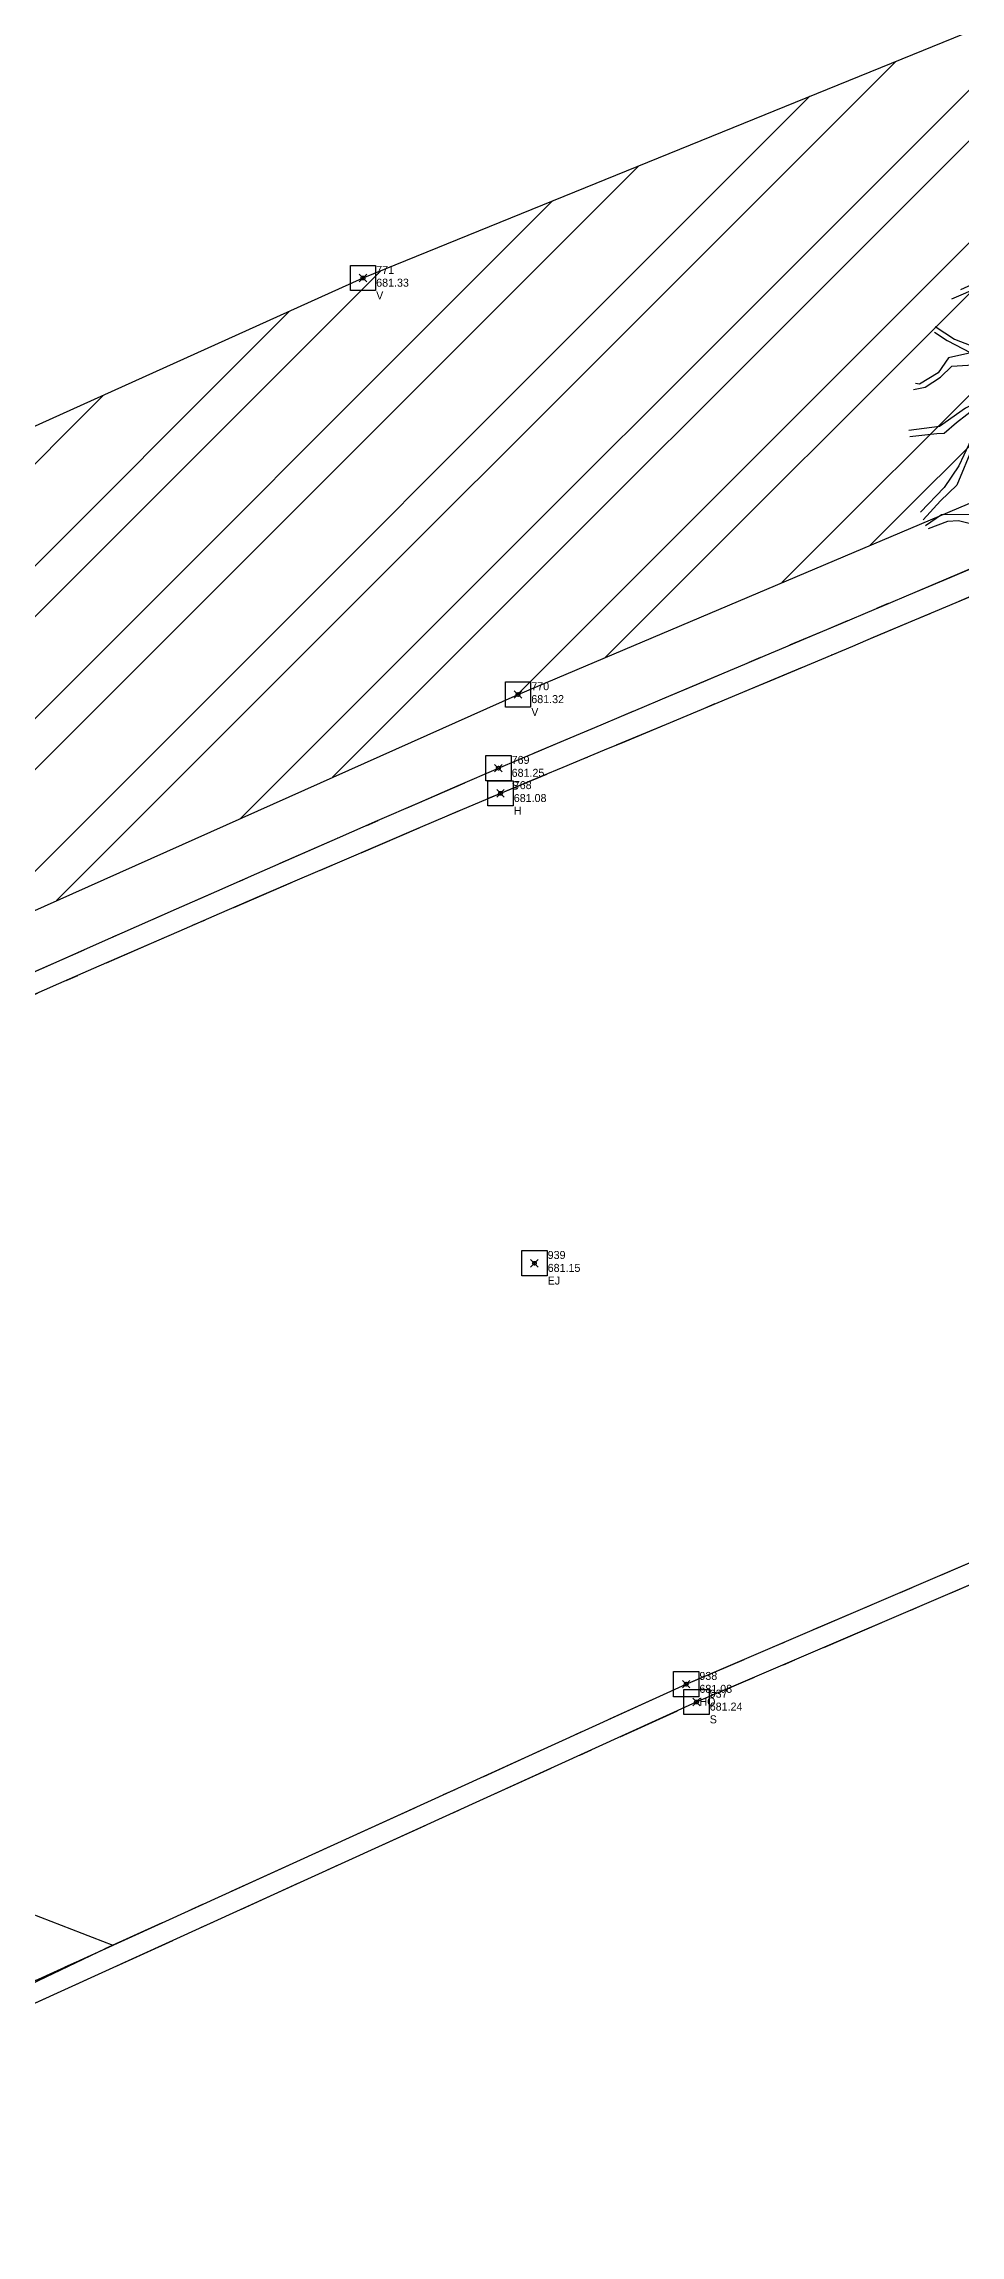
# Model space of a CAD drawing. Extents: x 350769 to 354978, y 6304672 to 6307963.
# Drawn here: x 352764.64 to 352771.91, y 6305514.13 to 6305531.52 of the extents above; entities that cross this region are included whole.
import ezdxf

# ---------------------------------------------------------------- set-up
doc = ezdxf.new("R2010")
doc.units = 0
doc.header["$PDMODE"] = 35
doc.header["$PDSIZE"] = 0.03
doc.linetypes.add('CONTINUOS', pattern=[0])
doc.linetypes.add('JPG_DASHDOT', pattern=[1, 0.5, -0.25, 0, -0.25])
doc.layers.get('0').update_dxf_attribs({"linetype": 'CONTINUOUS'})
doc.layers.add('0_ASD_TOPOGRAFIA_ELEMENTOS', color=7, linetype='CONTINUOS', lineweight=5, true_color=0xbdbdbd)
for name, color, linetype in [('1-PAVIMENTO', 161, 'CONTINUOUS'), ('1-SOLERA', 212, 'CONTINUOUS'), ('1-VEREDA', 251, 'CONTINUOUS'), ('2-ACHURADO VEREDA', 252, 'CONTINUOUS'), ('C-TINN', 5, 'CONTINUOUS'), ('C-TOPO-MINR', 8, 'CONTINUOUS'), ('TOP-URB-SOLERAS', 2, 'JPG_DASHDOT'), ('V-NODE - 2013', 4, 'CONTINUOUS'), ('V-NODE-TEXT 2013', 2, 'CONTINUOUS'), ('Z-ARB', 253, 'CONTINUOUS')]:
    doc.layers.add(name, color=color, linetype=linetype)

# ---------------------------------------------------------------- blocks, each defined once
blk = doc.blocks.new('ARB')
at = {"layer": 'Z-ARB', "linetype": 'Continuous'}
for p, q in [((-0.702, 1.798), (-0.583, 1.746)), ((-0.515, 1.763), (-0.643, 1.81)), ((-0.583, 1.746), (-0.509, 1.626)), ((-0.451, 1.63), (-0.515, 1.763)), ((-0.239, 1.899), (-0.12, 1.8)), ((-0.104, 1.843), (-0.176, 1.887)), ((-0.12, 1.8), (-0.061, 1.684)), ((-0.028, 1.73), (-0.104, 1.843)), ((0.258, 1.706), (0.603, 1.763)), ((0.476, 1.792), (0.263, 1.735)), ((-0.509, 1.626), (-0.456, 1.48)), ((-0.383, 1.436), (-0.451, 1.63)), ((-0.052, 1.607), (-0.104, 1.421)), ((-0.061, 1.684), (-0.052, 1.607)), ((-0.015, 1.675), (-0.028, 1.73)), ((0.059, 1.721), (-0.015, 1.675)), ((0.008, 1.414), (0.083, 1.679)), ((0.263, 1.735), (0.059, 1.721)), ((0.083, 1.679), (0.258, 1.706)), ((0.925, 1.599), (0.953, 1.37)), ((-0.859, 1.399), (-0.994, 1.364)), ((-0.77, 1.397), (-0.859, 1.399)), ((-0.594, 1.348), (-0.77, 1.397)), ((-0.456, 1.48), (-0.427, 1.377)), ((-0.315, 1.371), (-0.383, 1.436)), ((-0.104, 1.421), (-0.198, 1.348)), ((0.074, 1.251), (0.008, 1.414)), ((1.013, 1.388), (0.981, 1.56)), ((-1.286, 1.232), (-1.718, 1.038)), ((-1.218, 1.294), (-1.435, 1.215)), ((-0.807, 1.329), (-1.286, 1.232)), ((-0.994, 1.364), (-1.218, 1.294)), ((-0.613, 1.246), (-0.807, 1.329)), ((-0.408, 1.222), (-0.613, 1.246)), ((-0.46, 1.33), (-0.594, 1.348)), ((-0.365, 1.32), (-0.46, 1.33)), ((-0.427, 1.377), (-0.365, 1.32)), ((-0.133, 1.268), (-0.408, 1.222)), ((-0.198, 1.348), (-0.315, 1.371)), ((-0.048, 1.161), (-0.133, 1.268)), ((0.14, 1.216), (0.074, 1.251)), ((0.953, 1.37), (0.813, 1.148)), ((0.938, 1.207), (0.999, 1.316)), ((0.999, 1.316), (1.013, 1.388)), ((-1.435, 1.215), (-1.648, 1.112)), ((-0.02, 0.968), (-0.048, 1.161)), ((0.182, 1.012), (0.14, 1.216)), ((0.813, 1.148), (0.693, 1.027)), ((0.782, 0.943), (0.864, 1.078)), ((0.864, 1.078), (0.938, 1.207)), ((1.337, 1.055), (1.26, 0.95)), ((1.457, 1.093), (1.337, 1.055)), ((-0.03, 0.834), (-0.02, 0.968)), ((-0.024, 0.697), (0.158, 0.888)), ((0.158, 0.888), (0.182, 1.012)), ((0.693, 1.027), (0.575, 0.786)), ((0.743, 0.777), (0.782, 0.943)), ((1.26, 0.95), (1.125, 0.832)), ((1.231, 0.842), (1.374, 0.996)), ((1.374, 0.996), (1.478, 1.036)), ((1.554, 0.924), (1.484, 0.726)), ((-1.85, 0.774), (-1.749, 0.71)), ((-1.845, 0.817), (-1.69, 0.721)), ((-1.749, 0.71), (-1.558, 0.613)), ((-1.69, 0.721), (-1.313, 0.581)), ((-0.259, 0.523), (-0.167, 0.709)), ((-0.167, 0.709), (-0.03, 0.834)), ((-0.135, 0.537), (-0.024, 0.697)), ((0.575, 0.786), (0.486, 0.577)), ((0.614, 0.568), (0.752, 0.7)), ((0.973, 0.756), (0.743, 0.777)), ((0.752, 0.7), (0.909, 0.677)), ((0.909, 0.677), (1.054, 0.717)), ((1.125, 0.832), (0.973, 0.756)), ((1.054, 0.717), (1.231, 0.842)), ((1.484, 0.726), (1.419, 0.557)), ((1.509, 0.646), (1.582, 0.858)), ((-1.735, 0.571), (-1.815, 0.451)), ((-1.558, 0.613), (-1.735, 0.571)), ((-1.707, 0.506), (-1.453, 0.525)), ((-1.453, 0.525), (-1.23, 0.467)), ((-1.313, 0.581), (-1.01, 0.561)), ((-1.01, 0.561), (-0.772, 0.583)), ((-0.772, 0.583), (-0.611, 0.538)), ((-0.611, 0.538), (-0.502, 0.434)), ((-0.283, 0.392), (-0.259, 0.523)), ((-0.154, 0.307), (-0.135, 0.537)), ((0.486, 0.577), (0.329, 0.343)), ((0.565, 0.396), (0.614, 0.568)), ((1.419, 0.557), (1.39, 0.487)), ((1.445, 0.439), (1.509, 0.646)), ((-1.962, 0.358), (-1.993, 0.364)), ((-1.815, 0.451), (-1.962, 0.358)), ((-1.918, 0.335), (-1.797, 0.417)), ((-1.797, 0.417), (-1.707, 0.506)), ((-1.287, 0.38), (-1.423, 0.263)), ((-1.01, 0.478), (-1.287, 0.38)), ((-1.024, 0.405), (-1.244, 0.312)), ((-1.23, 0.467), (-1.01, 0.478)), ((-0.747, 0.458), (-1.024, 0.405)), ((-0.553, 0.248), (-0.747, 0.458)), ((-0.502, 0.434), (-0.412, 0.356)), ((-0.412, 0.356), (-0.283, 0.392)), ((0.714, 0.375), (0.565, 0.396)), ((0.961, 0.313), (0.714, 0.375)), ((1.148, 0.406), (0.961, 0.313)), ((1.104, 0.301), (1.261, 0.361)), ((1.281, 0.425), (1.148, 0.406)), ((1.261, 0.361), (1.445, 0.439)), ((1.39, 0.487), (1.281, 0.425)), ((-2.01, 0.315), (-1.918, 0.335)), ((-1.593, 0.175), (-1.799, 0.026)), ((-1.663, 0.06), (-1.502, 0.188)), ((-1.423, 0.263), (-1.593, 0.175)), ((-1.502, 0.188), (-1.446, 0.184)), ((-1.446, 0.184), (-1.486, 0.056)), ((-1.244, 0.312), (-1.406, 0.139)), ((-0.534, 0.093), (-0.553, 0.248)), ((-0.154, 0.307), (-0.154, 0.307)), ((-0.001, 0.263), (-0.154, 0.307)), ((0.06, 0.161), (-0.001, 0.263)), ((0.271, 0.249), (0.06, 0.161)), ((0.329, 0.343), (0.271, 0.249)), ((0.374, 0.116), (0.473, 0.293)), ((0.473, 0.293), (0.637, 0.307)), ((0.637, 0.307), (0.87, 0.217)), ((0.87, 0.217), (1.092, 0.069)), ((1.007, 0.214), (1.104, 0.301)), ((1.112, 0.134), (1.007, 0.214)), ((-1.799, 0.026), (-2.04, -0.011)), ((-1.76, -0.027), (-1.663, 0.06)), ((-1.486, 0.056), (-1.64, -0.284)), ((-1.406, 0.139), (-1.529, -0.124)), ((-0.49, 0.032), (-0.534, 0.093)), ((-0.431, -0.039), (-0.49, 0.032)), ((0.413, -0.019), (0.374, 0.116)), ((1.092, 0.069), (1.217, -0.165)), ((1.196, 0.02), (1.112, 0.134)), ((1.242, -0.034), (1.196, 0.02)), ((1.335, 0.031), (1.242, -0.034)), ((1.447, 0.07), (1.335, 0.031)), ((1.394, -0.041), (1.559, 0.018)), ((1.578, 0.075), (1.447, 0.07)), ((1.559, 0.018), (1.705, 0.021)), ((1.714, 0.072), (1.578, 0.075)), ((1.705, 0.021), (1.806, 0.001)), ((1.814, 0.045), (1.714, 0.072)), ((-2.033, -0.058), (-1.818, -0.031)), ((-1.818, -0.031), (-1.76, -0.027)), ((-1.529, -0.124), (-1.653, -0.439)), ((-0.304, -0.094), (-0.431, -0.039)), ((-0.346, -0.191), (-0.304, -0.094)), ((0.055, -0.162), (-0.117, -0.175)), ((0.089, -0.365), (0.055, -0.162)), ((0.396, -0.235), (0.413, -0.019)), ((1.217, -0.165), (1.28, -0.215)), ((1.28, -0.132), (1.394, -0.041)), ((1.364, -0.201), (1.28, -0.132)), ((-1.64, -0.284), (-1.754, -0.458)), ((-0.93, -0.54), (-0.694, -0.321)), ((-0.694, -0.321), (-0.346, -0.191)), ((-0.117, -0.175), (-0.297, -0.442)), ((0.404, -0.447), (0.396, -0.235)), ((1.28, -0.215), (1.65, -0.391)), ((1.554, -0.305), (1.364, -0.201)), ((1.664, -0.363), (1.554, -0.305)), ((-1.754, -0.458), (-1.937, -0.656)), ((-1.653, -0.439), (-1.782, -0.565)), ((-0.613, -0.404), (-0.768, -0.54)), ((-0.445, -0.368), (-0.613, -0.404)), ((-0.5, -0.531), (-0.474, -0.438)), ((-0.474, -0.438), (-0.445, -0.368)), ((-0.297, -0.442), (-0.391, -0.68)), ((0.422, -0.692), (0.089, -0.365)), ((0.49, -0.547), (0.404, -0.447)), ((1.761, -0.511), (1.485, -0.578)), ((1.65, -0.391), (1.778, -0.438)), ((1.787, -0.395), (1.664, -0.363)), ((-1.782, -0.565), (-1.916, -0.718)), ((-1.898, -0.762), (-1.771, -0.673)), ((-1.771, -0.673), (-1.495, -0.665)), ((-1.495, -0.665), (-1.216, -0.688)), ((-1.216, -0.688), (-0.93, -0.54)), ((-0.982, -0.688), (-1.118, -0.805)), ((-0.768, -0.54), (-0.982, -0.688)), ((-0.757, -0.821), (-0.626, -0.643)), ((-0.626, -0.643), (-0.5, -0.531)), ((-0.42, -0.622), (-0.619, -0.772)), ((-0.467, -0.824), (-0.42, -0.622)), ((-0.391, -0.68), (-0.415, -1.015)), ((0.523, -0.967), (0.422, -0.692)), ((0.595, -0.589), (0.49, -0.547)), ((0.822, -0.625), (0.595, -0.589)), ((0.917, -0.681), (0.77, -0.69)), ((0.77, -0.69), (0.835, -0.854)), ((1.165, -0.608), (0.822, -0.625)), ((1.126, -0.728), (0.917, -0.681)), ((1.483, -0.631), (1.034, -0.658)), ((1.034, -0.658), (1.244, -0.743)), ((1.335, -0.602), (1.165, -0.608)), ((1.485, -0.578), (1.335, -0.602)), ((1.747, -0.56), (1.483, -0.631)), ((-1.724, -0.727), (-1.874, -0.789)), ((-1.635, -0.722), (-1.724, -0.727)), ((-1.441, -0.766), (-1.635, -0.722)), ((-1.297, -0.771), (-1.441, -0.766)), ((-1.136, -0.734), (-1.297, -0.771)), ((-1.29, -0.991), (-1.206, -0.803)), ((-1.118, -0.805), (-1.25, -0.991)), ((-1.206, -0.803), (-1.136, -0.734)), ((-0.82, -1.065), (-0.757, -0.821)), ((-0.619, -0.772), (-0.743, -0.959)), ((-0.462, -1.051), (-0.467, -0.824)), ((0.592, -0.732), (0.568, -0.901)), ((0.796, -0.891), (0.592, -0.732)), ((0.835, -0.854), (0.98, -1.153)), ((1.271, -0.854), (1.126, -0.728)), ((1.244, -0.743), (1.461, -0.958)), ((1.398, -0.991), (1.271, -0.854)), ((-1.355, -1.205), (-1.29, -0.991)), ((-1.25, -0.991), (-1.335, -1.269)), ((-0.743, -0.959), (-0.776, -1.217)), ((-0.415, -1.015), (-0.316, -1.342)), ((0.466, -1.183), (0.523, -0.967)), ((0.544, -1.024), (0.474, -1.267)), ((0.568, -0.901), (0.544, -1.024)), ((0.92, -1.171), (0.796, -0.891)), ((1.545, -1.027), (1.398, -0.991)), ((1.461, -0.958), (1.561, -0.985)), ((-1.472, -1.393), (-1.355, -1.205)), ((-0.776, -1.217), (-0.895, -1.458)), ((-0.845, -1.241), (-0.82, -1.065)), ((-0.434, -1.244), (-0.462, -1.051)), ((0.396, -1.463), (0.466, -1.183)), ((1.016, -1.22), (0.92, -1.171)), ((0.98, -1.153), (1.315, -1.345)), ((-1.335, -1.269), (-1.453, -1.419)), ((-0.947, -1.433), (-0.845, -1.241)), ((-0.584, -1.48), (-0.493, -1.384)), ((-0.413, -1.384), (-0.552, -1.523)), ((-0.493, -1.384), (-0.434, -1.244)), ((-0.38, -1.3), (-0.413, -1.384)), ((-0.307, -1.465), (-0.38, -1.3)), ((-0.316, -1.342), (-0.056, -1.588)), ((0.474, -1.267), (0.453, -1.459)), ((1.27, -1.366), (1.016, -1.22)), ((-1.214, -1.608), (-1.082, -1.505)), ((-0.895, -1.458), (-1.187, -1.636)), ((-1.082, -1.505), (-0.947, -1.433)), ((-0.881, -1.642), (-0.707, -1.532)), ((-0.552, -1.523), (-0.734, -1.587)), ((-0.707, -1.532), (-0.584, -1.48)), ((-0.185, -1.548), (-0.307, -1.465)), ((-0.104, -1.631), (-0.185, -1.548)), ((0.397, -1.667), (0.396, -1.463)), ((0.453, -1.459), (0.629, -1.553)), ((0.475, -1.516), (0.453, -1.587)), ((0.56, -1.577), (0.475, -1.516)), ((0.629, -1.553), (0.741, -1.604)), ((-1.011, -1.73), (-0.881, -1.642)), ((-0.734, -1.587), (-0.991, -1.749)), ((-0.097, -1.678), (-0.104, -1.631)), ((-0.096, -1.844), (-0.097, -1.678)), ((-0.059, -1.648), (-0.068, -1.782)), ((0.235, -1.802), (-0.059, -1.648)), ((-0.056, -1.588), (0.224, -1.732)), ((0.224, -1.732), (0.433, -1.885)), ((0.49, -1.868), (0.397, -1.667)), ((0.453, -1.587), (0.473, -1.651)), ((0.473, -1.651), (0.516, -1.848)), ((0.712, -1.629), (0.56, -1.577)), ((0.779, -1.74), (0.712, -1.629)), ((0.741, -1.604), (0.807, -1.722)), ((-0.037, -1.953), (-0.096, -1.844)), ((-0.068, -1.782), (0.019, -1.957)), ((0.354, -1.892), (0.235, -1.802))]:
    blk.add_line(p, q, dxfattribs=at)
at = {"layer": 'Z-ARB'}
blk.add_circle((0, 0), 0.122, dxfattribs=at)
blk = doc.blocks.new('*U189', base_point=(352768.406, 6305526.356))
at = {"layer": 'V-NODE - 2013', "lineweight": -2}
blk.add_point((352768.406, 6305526.356), dxfattribs=at)
at = {"layer": 'V-NODE-TEXT 2013', "linetype": 'ByBlock', "char_height": 0.0635}
for s, insert, attachment_point in [('770', (352768.511, 6305526.389), 7), ('681.32', (352768.511, 6305526.351), 1), ('V', (352768.511, 6305526.25), 1)]:
    blk.add_mtext(s, dxfattribs=dict(at, insert=insert, attachment_point=attachment_point))
blk = doc.blocks.new('*U190', base_point=(352767.175, 6305529.661))
at = {"layer": 'V-NODE - 2013', "lineweight": -2}
blk.add_point((352767.175, 6305529.661), dxfattribs=at)
at = {"layer": 'V-NODE-TEXT 2013', "linetype": 'ByBlock', "char_height": 0.0635}
for s, insert, attachment_point in [('771', (352767.28, 6305529.694), 7), ('681.33', (352767.28, 6305529.656), 1), ('V', (352767.28, 6305529.555), 1)]:
    blk.add_mtext(s, dxfattribs=dict(at, insert=insert, attachment_point=attachment_point))
blk = doc.blocks.new('*U246', base_point=(352768.25, 6305525.771))
at = {"layer": 'V-NODE - 2013', "lineweight": -2}
blk.add_point((352768.25, 6305525.771), dxfattribs=at)
at = {"layer": 'V-NODE-TEXT 2013', "linetype": 'ByBlock', "char_height": 0.0635}
for s, insert, attachment_point in [('769', (352768.355, 6305525.804), 7), ('681.25', (352768.355, 6305525.766), 1), ('S', (352768.355, 6305525.665), 1)]:
    blk.add_mtext(s, dxfattribs=dict(at, insert=insert, attachment_point=attachment_point))
blk = doc.blocks.new('*U392', base_point=(352768.267, 6305525.571))
at = {"layer": 'V-NODE - 2013', "lineweight": -2}
blk.add_point((352768.267, 6305525.571), dxfattribs=at)
at = {"layer": 'V-NODE-TEXT 2013', "linetype": 'ByBlock', "char_height": 0.0635}
for s, insert, attachment_point in [('768', (352768.372, 6305525.604), 7), ('681.08', (352768.372, 6305525.566), 1), ('H', (352768.372, 6305525.465), 1)]:
    blk.add_mtext(s, dxfattribs=dict(at, insert=insert, attachment_point=attachment_point))
blk = doc.blocks.new('*U512', base_point=(352769.822, 6305518.36))
at = {"layer": 'V-NODE - 2013', "lineweight": -2}
blk.add_point((352769.822, 6305518.36), dxfattribs=at)
at = {"layer": 'V-NODE-TEXT 2013', "linetype": 'ByBlock', "char_height": 0.0635}
for s, insert, attachment_point in [('937', (352769.927, 6305518.393), 7), ('681.24', (352769.927, 6305518.355), 1), ('S', (352769.927, 6305518.254), 1)]:
    blk.add_mtext(s, dxfattribs=dict(at, insert=insert, attachment_point=attachment_point))
blk = doc.blocks.new('*U550', base_point=(352769.74, 6305518.501))
at = {"layer": 'V-NODE - 2013', "lineweight": -2}
blk.add_point((352769.74, 6305518.501), dxfattribs=at)
at = {"layer": 'V-NODE-TEXT 2013', "linetype": 'ByBlock', "char_height": 0.0635}
for s, insert, attachment_point in [('938', (352769.845, 6305518.534), 7), ('681.08', (352769.845, 6305518.496), 1), ('HO', (352769.845, 6305518.395), 1)]:
    blk.add_mtext(s, dxfattribs=dict(at, insert=insert, attachment_point=attachment_point))
blk = doc.blocks.new('*U564', base_point=(352768.536, 6305521.842))
at = {"layer": 'V-NODE - 2013', "lineweight": -2}
blk.add_point((352768.536, 6305521.842), dxfattribs=at)
at = {"layer": 'V-NODE-TEXT 2013', "linetype": 'ByBlock', "char_height": 0.0635}
for s, insert, attachment_point in [('939', (352768.641, 6305521.875), 7), ('681.15', (352768.641, 6305521.837), 1), ('EJ', (352768.641, 6305521.736), 1)]:
    blk.add_mtext(s, dxfattribs=dict(at, insert=insert, attachment_point=attachment_point))
blk = doc.blocks.new('*U4428', base_point=(352768.406, 6305526.356))
at = {"layer": 'V-NODE - 2013', "lineweight": -2}
blk.add_point((352768.406, 6305526.356), dxfattribs=at)
at = {"layer": 'V-NODE-TEXT 2013', "linetype": 'ByBlock', "char_height": 0.0635}
for s, insert, attachment_point in [('770', (352768.511, 6305526.389), 7), ('681.32', (352768.511, 6305526.351), 1), ('V', (352768.511, 6305526.25), 1)]:
    blk.add_mtext(s, dxfattribs=dict(at, insert=insert, attachment_point=attachment_point))
blk = doc.blocks.new('*U4429', base_point=(352767.175, 6305529.661))
at = {"layer": 'V-NODE - 2013', "lineweight": -2}
blk.add_point((352767.175, 6305529.661), dxfattribs=at)
at = {"layer": 'V-NODE-TEXT 2013', "linetype": 'ByBlock', "char_height": 0.0635}
for s, insert, attachment_point in [('771', (352767.28, 6305529.694), 7), ('681.33', (352767.28, 6305529.656), 1), ('V', (352767.28, 6305529.555), 1)]:
    blk.add_mtext(s, dxfattribs=dict(at, insert=insert, attachment_point=attachment_point))
blk = doc.blocks.new('*U4492', base_point=(352768.25, 6305525.771))
at = {"layer": 'V-NODE - 2013', "lineweight": -2}
blk.add_point((352768.25, 6305525.771), dxfattribs=at)
at = {"layer": 'V-NODE-TEXT 2013', "linetype": 'ByBlock', "char_height": 0.0635}
for s, insert, attachment_point in [('769', (352768.355, 6305525.804), 7), ('681.25', (352768.355, 6305525.766), 1), ('S', (352768.355, 6305525.665), 1)]:
    blk.add_mtext(s, dxfattribs=dict(at, insert=insert, attachment_point=attachment_point))
blk = doc.blocks.new('*U4641', base_point=(352768.267, 6305525.571))
at = {"layer": 'V-NODE - 2013', "lineweight": -2}
blk.add_point((352768.267, 6305525.571), dxfattribs=at)
at = {"layer": 'V-NODE-TEXT 2013', "linetype": 'ByBlock', "char_height": 0.0635}
for s, insert, attachment_point in [('768', (352768.372, 6305525.604), 7), ('681.08', (352768.372, 6305525.566), 1), ('H', (352768.372, 6305525.465), 1)]:
    blk.add_mtext(s, dxfattribs=dict(at, insert=insert, attachment_point=attachment_point))
blk = doc.blocks.new('*U4770', base_point=(352769.822, 6305518.36))
at = {"layer": 'V-NODE - 2013', "lineweight": -2}
blk.add_point((352769.822, 6305518.36), dxfattribs=at)
at = {"layer": 'V-NODE-TEXT 2013', "linetype": 'ByBlock', "char_height": 0.0635}
for s, insert, attachment_point in [('937', (352769.927, 6305518.393), 7), ('681.24', (352769.927, 6305518.355), 1), ('S', (352769.927, 6305518.254), 1)]:
    blk.add_mtext(s, dxfattribs=dict(at, insert=insert, attachment_point=attachment_point))
blk = doc.blocks.new('*U4808', base_point=(352769.74, 6305518.501))
at = {"layer": 'V-NODE - 2013', "lineweight": -2}
blk.add_point((352769.74, 6305518.501), dxfattribs=at)
at = {"layer": 'V-NODE-TEXT 2013', "linetype": 'ByBlock', "char_height": 0.0635}
for s, insert, attachment_point in [('938', (352769.845, 6305518.534), 7), ('681.08', (352769.845, 6305518.496), 1), ('HO', (352769.845, 6305518.395), 1)]:
    blk.add_mtext(s, dxfattribs=dict(at, insert=insert, attachment_point=attachment_point))
blk = doc.blocks.new('*U4822', base_point=(352768.536, 6305521.842))
at = {"layer": 'V-NODE - 2013', "lineweight": -2}
blk.add_point((352768.536, 6305521.842), dxfattribs=at)
at = {"layer": 'V-NODE-TEXT 2013', "linetype": 'ByBlock', "char_height": 0.0635}
for s, insert, attachment_point in [('939', (352768.641, 6305521.875), 7), ('681.15', (352768.641, 6305521.837), 1), ('EJ', (352768.641, 6305521.736), 1)]:
    blk.add_mtext(s, dxfattribs=dict(at, insert=insert, attachment_point=attachment_point))
blk = doc.blocks.new('TOPOGRAFIA')
at = {"layer": '1-PAVIMENTO', "color": 9, "true_color": 0xbdbdbd}
blk.add_line((390761.126, 6302514.579), (390769.74, 6302518.501), dxfattribs=at)
at = {"layer": '1-PAVIMENTO', "color": 9, "true_color": 0xbdbdbd, "flags": 128}
blk.add_lwpolyline([(390778.751, 6302530.032, -0.004368), (390768.267, 6302525.571, 0.017812), (390748.137, 6302516.18, -0.016795), (390731.276, 6302508.927), (390726.567, 6302507.074), (390714.466, 6302502.374), (390703.285, 6302497.911), (390690.552, 6302492.881), (390678.164, 6302488.008), (390664.311, 6302482.545), (390652.539, 6302477.903), (390642.641, 6302473.994), (390634.116, 6302470.602), (390625.019, 6302467.041), (390618.951, 6302464.69)], format="xyb", dxfattribs=at)
blk.add_lwpolyline([(390769.74, 6302518.501), (390778.034, 6302522.055)], dxfattribs=at)
at = {"layer": '1-SOLERA', "color": 9, "true_color": 0xbdbdbd}
blk.add_line((390761.206, 6302514.438), (390769.822, 6302518.36), dxfattribs=at)
at = {"layer": '1-SOLERA', "color": 9, "true_color": 0xbdbdbd, "flags": 128}
blk.add_lwpolyline([(390618.854, 6302464.849), (390625.021, 6302467.203), (390634.071, 6302470.766), (390642.562, 6302474.132), (390652.485, 6302478.053), (390662.476, 6302481.993), (390676.698, 6302487.613), (390690.563, 6302493.092), (390703.274, 6302498.078), (390714.385, 6302502.511), (390726.509, 6302507.211), (390731.347, 6302509.152, 0.022188), (390748.051, 6302516.349, -0.013992), (390768.25, 6302525.771, -0.000879), (390778.682, 6302530.165, -0.008748)], format="xyb", dxfattribs=at)
blk.add_lwpolyline([(390769.822, 6302518.36), (390778.101, 6302521.91)], dxfattribs=at)
at = {"layer": '1-VEREDA', "color": 9, "true_color": 0xbdbdbd, "flags": 128}
for points in [[(390779.051, 6302534.166), (390777.12, 6302533.349), (390776.949, 6302533.635), (390767.175, 6302529.661), (390757.695, 6302525.376), (390748.002, 6302520.893), (390737.888, 6302516.144), (390730.032, 6302512.591), (390725.232, 6302511.131), (390711.741, 6302505.751), (390701.822, 6302501.812), (390688.808, 6302496.674), (390675.378, 6302491.326)], [(390676.565, 6302488.051), (390690.331, 6302493.466), (390703.095, 6302498.55), (390713.345, 6302502.582), (390726.41, 6302507.725), (390731.324, 6302509.731), (390740.236, 6302513.341), (390747.826, 6302516.788), (390758.93, 6302522.123), (390768.406, 6302526.356), (390778.513, 6302530.641), (390778.682, 6302530.165)]]:
    blk.add_lwpolyline(points, dxfattribs=at)
at = {"layer": 'C-TINN', "color": 9, "linetype": 'Continuous', "lineweight": -3, "true_color": 0xbdbdbd}
for points, elevation in [([(390767.075, 6302529.561), (390767.075, 6302529.761), (390767.275, 6302529.761), (390767.275, 6302529.561), (390767.075, 6302529.561)], 681.332), ([(390768.306, 6302526.256), (390768.306, 6302526.456), (390768.506, 6302526.456), (390768.506, 6302526.256), (390768.306, 6302526.256)], 681.317), ([(390768.15, 6302525.671), (390768.15, 6302525.871), (390768.35, 6302525.871), (390768.35, 6302525.671), (390768.15, 6302525.671)], 681.251), ([(390768.167, 6302525.471), (390768.167, 6302525.671), (390768.367, 6302525.671), (390768.367, 6302525.471), (390768.167, 6302525.471)], 681.085), ([(390768.436, 6302521.742), (390768.436, 6302521.942), (390768.636, 6302521.942), (390768.636, 6302521.742), (390768.436, 6302521.742)], 681.147), ([(390769.64, 6302518.401), (390769.64, 6302518.601), (390769.84, 6302518.601), (390769.84, 6302518.401), (390769.64, 6302518.401)], 681.084), ([(390769.722, 6302518.26), (390769.722, 6302518.46), (390769.922, 6302518.46), (390769.922, 6302518.26), (390769.722, 6302518.26)], 681.24)]:
    blk.add_lwpolyline(points, dxfattribs=dict(at, elevation=elevation))
for p in [(390767.175, 6302529.661, 681.332), (390768.406, 6302526.356, 681.317), (390768.25, 6302525.771, 681.251), (390768.267, 6302525.571, 681.085), (390768.536, 6302521.842, 681.147), (390769.74, 6302518.501, 681.084), (390769.822, 6302518.36, 681.24)]:
    blk.add_point(p, dxfattribs=at)
at = {"layer": 'C-TOPO-MINR', "color": 9, "linetype": 'Continuous', "lineweight": -3, "true_color": 0xbdbdbd, "elevation": 681}
blk.add_lwpolyline([(390763.629, 6302517.033), (390765.189, 6302516.429), (390761.166, 6302514.509)], dxfattribs=at)
at = {"color": 9, "true_color": 0xbdbdbd}
for name, p in [('*U4429', (390767.175, 6302529.661)), ('*U4428', (390768.406, 6302526.356)), ('*U4492', (390768.25, 6302525.771)), ('*U4641', (390768.267, 6302525.571)), ('*U4822', (390768.536, 6302521.842)), ('*U4808', (390769.74, 6302518.501)), ('*U4770', (390769.822, 6302518.36))]:
    blk.add_blockref(name, p, dxfattribs=at)
at = {"layer": 'Z-ARB', "color": 9, "true_color": 0xbdbdbd, "rotation": 359.090101839884}
blk.add_blockref('ARB', (390773.548, 6302528.429), dxfattribs=at)

msp = doc.modelspace()

# ---------------------------------------------------------------- hatches: boundary and pattern name
at = {"layer": '2-ACHURADO VEREDA'}
h = msp.add_hatch(dxfattribs=at)
h.set_pattern_fill('ANSI32', color=256, scale=0.09)
h.paths.add_polyline_path([(352778.513, 6305530.641), (352778.682, 6305530.165, 0.30076), (352781.877, 6305535.88), (352781.417, 6305539.545), (352780.967, 6305539.483), (352779.696, 6305548.344), (352778.207, 6305548.171), (352779.429, 6305539.404), (352778.4, 6305538.745), (352779.051, 6305534.166), (352777.12, 6305533.349), (352776.949, 6305533.635), (352767.175, 6305529.661), (352757.695, 6305525.376), (352748.002, 6305520.893), (352737.888, 6305516.144), (352730.032, 6305512.591), (352725.232, 6305511.131), (352711.741, 6305505.751), (352701.822, 6305501.812), (352688.808, 6305496.674), (352675.378, 6305491.326), (352662.77, 6305486.309), (352650.76, 6305481.531), (352641.08, 6305477.675), (352632.611, 6305474.335), (352623.668, 6305470.801), (352617.537, 6305468.424), (352605.764, 6305463.41), (352608.355, 6305461.211), (352618.346, 6305465.146), (352624.871, 6305467.668), (352633.825, 6305471.211), (352642.415, 6305474.593), (352652.307, 6305478.512), (352664.168, 6305483.169), (352676.565, 6305488.051), (352690.331, 6305493.466), (352703.095, 6305498.55), (352713.345, 6305502.582), (352726.41, 6305507.725), (352731.324, 6305509.731), (352740.236, 6305513.341), (352747.826, 6305516.788), (352758.93, 6305522.123), (352768.406, 6305526.356)])

# ---------------------------------------------------------------- linework, layer by layer
at = {"layer": '1-VEREDA', "flags": 128}
for points in [[(352779.051, 6305534.166), (352777.12, 6305533.349), (352776.949, 6305533.635), (352767.175, 6305529.661), (352757.695, 6305525.376), (352748.002, 6305520.893), (352737.888, 6305516.144), (352730.032, 6305512.591), (352725.232, 6305511.131), (352711.741, 6305505.751), (352701.822, 6305501.812), (352688.808, 6305496.674), (352675.378, 6305491.326)], [(352676.565, 6305488.051), (352690.331, 6305493.466), (352703.095, 6305498.55), (352713.345, 6305502.582), (352726.41, 6305507.725), (352731.324, 6305509.731), (352740.236, 6305513.341), (352747.826, 6305516.788), (352758.93, 6305522.123), (352768.406, 6305526.356), (352778.513, 6305530.641), (352778.682, 6305530.165)]]:
    msp.add_lwpolyline(points, dxfattribs=at)
at = {"layer": 'TOP-URB-SOLERAS'}
for p, q in [((352761.126, 6305514.579), (352769.74, 6305518.501)), ((352761.206, 6305514.438), (352769.822, 6305518.36))]:
    msp.add_line(p, q, dxfattribs=at)
at = {"layer": 'TOP-URB-SOLERAS', "flags": 128}
for points in [[(352618.854, 6305464.849), (352625.021, 6305467.203), (352634.071, 6305470.766), (352642.562, 6305474.132), (352652.485, 6305478.053), (352662.476, 6305481.993), (352676.698, 6305487.613), (352690.563, 6305493.092), (352703.274, 6305498.078), (352714.385, 6305502.511), (352726.509, 6305507.211), (352731.347, 6305509.152, 0.022188), (352748.051, 6305516.349, -0.013992), (352768.25, 6305525.771, -0.000879), (352778.682, 6305530.165, -0.008748)], [(352778.751, 6305530.032, -0.004368), (352768.267, 6305525.571, 0.017812), (352748.137, 6305516.18, -0.016795), (352731.276, 6305508.927), (352726.567, 6305507.074), (352714.466, 6305502.374), (352703.285, 6305497.911), (352690.552, 6305492.881), (352678.164, 6305488.008), (352664.311, 6305482.545), (352652.539, 6305477.903), (352642.641, 6305473.994), (352634.116, 6305470.602), (352625.019, 6305467.041), (352618.951, 6305464.69)]]:
    msp.add_lwpolyline(points, format="xyb", dxfattribs=at)
for points in [[(352769.74, 6305518.501), (352778.034, 6305522.055)], [(352769.822, 6305518.36), (352778.101, 6305521.91)]]:
    msp.add_lwpolyline(points, dxfattribs=at)

# ---------------------------------------------------------------- block references
for name, p in [('*U190', (352767.175, 6305529.661)), ('*U189', (352768.406, 6305526.356)), ('*U246', (352768.25, 6305525.771)), ('*U392', (352768.267, 6305525.571)), ('*U564', (352768.536, 6305521.842)), ('*U550', (352769.74, 6305518.501)), ('*U512', (352769.822, 6305518.36))]:
    msp.add_blockref(name, p)
at = {"layer": 'Z-ARB', "rotation": 359.090101839884}
msp.add_blockref('ARB', (352773.548, 6305528.429), dxfattribs=at)

# ---------------------------------------------------------------- next in the draw order: block references
at = {"layer": '0_ASD_TOPOGRAFIA_ELEMENTOS', "color": 30, "true_color": 0xf26507}
msp.add_blockref('TOPOGRAFIA', (-38000, 3000), dxfattribs=at)

doc.saveas('drawing.dxf')
